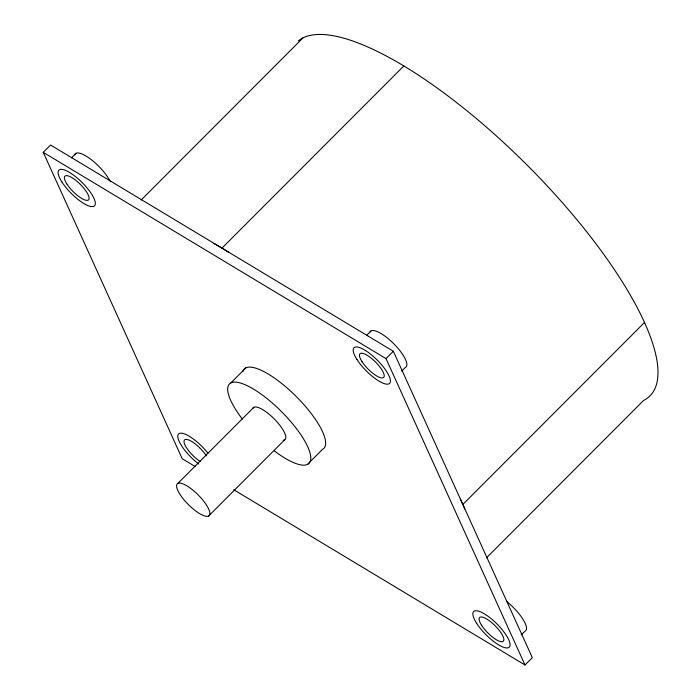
<?xml version="1.0" encoding="UTF-8"?>
<svg xmlns="http://www.w3.org/2000/svg" width="700" height="700" viewBox="0 0 700 700"><rect width="100%" height="100%" fill="white"/><g stroke="black" fill="none" stroke-linecap="round" stroke-linejoin="round"><path stroke-width="1.05" d="M195.335 466.629L182.227 458.736L43.242 152.346L50.575 145.005L393.348 351.269L532.332 657.659L525 665L233.73 489.729M71.47 157.85L76.011 153.3M141.146 200.016L302.899 37.984M221.961 248.132L403.734 66.045M230.912 382.848L245.814 367.92M177.888 483.394L253.864 407.277M366.564 335.422L371.105 330.873M208.574 516.049A22.514 6.878 45 0 0 191.179 488.793A22.514 6.878 45 0 0 179.935 494.314A22.514 6.878 45 0 0 208.574 516.049L284.559 439.933M525 665L386.015 358.61L393.348 351.269M307.51 464.363L322.42 449.426A56.201 17.176 45 0 0 295.181 395.465A56.201 17.176 45 0 0 242.926 371.368M401.625 371.175L405.414 367.377A25.174 7.691 45 0 0 393.216 343.21A25.174 7.691 45 0 0 369.81 332.412M462.84 504.464L644.613 322.368M486.421 557.891L643.554 400.488A249.953 76.37 45 0 0 539.394 177.643A249.953 76.37 45 0 0 298.358 40.836M521.281 634.944L525.07 631.155A25.174 7.691 45 0 0 506.424 601.3M43.242 152.346L386.015 358.61M213.929 243.425A249.953 76.37 45 0 1 228.865 252.385M460.381 499.214A249.953 76.37 45 0 1 464.826 508.961M200.296 461.571A16.756 5.119 45 0 1 185.124 445.314A16.756 5.119 45 0 1 190.041 440.571A16.756 5.119 45 0 1 206.29 455.787M198.686 463.986A25.174 7.691 45 0 1 178.439 434.14A25.174 7.691 45 0 1 207.847 453.058M242.252 418.95A56.201 17.176 45 0 1 245.114 384.738A56.201 17.176 45 0 1 307.974 447.291A56.201 17.176 45 0 1 274.33 450.879M252.709 408.66A22.514 6.878 45 0 1 275.03 419.711A22.514 6.878 45 0 1 283.194 440.239M74.716 154.84A25.174 7.691 45 0 1 90.396 158.979A25.174 7.691 45 0 1 110.04 181.125M476.63 623.306A25.174 7.691 45 0 0 508.646 647.605A25.174 7.691 45 0 0 489.195 617.129A25.174 7.691 45 0 0 476.63 623.306M61.88 181.965A25.174 7.691 45 0 0 93.896 206.255A25.174 7.691 45 0 0 74.454 175.787A25.174 7.691 45 0 0 61.88 181.965M356.974 359.537A25.174 7.691 45 0 0 388.999 383.828A25.174 7.691 45 0 0 369.547 353.36A25.174 7.691 45 0 0 356.974 359.537M66.859 183.977A16.756 5.119 45 0 0 88.165 200.148A16.756 5.119 45 0 0 75.215 179.874A16.756 5.119 45 0 0 66.859 183.977M361.953 361.55A16.756 5.119 45 0 0 383.259 377.72A16.756 5.119 45 0 0 370.317 357.446A16.756 5.119 45 0 0 361.953 361.55M481.6 625.327A16.756 5.119 45 0 0 502.906 641.497A16.756 5.119 45 0 0 489.965 621.215A16.756 5.119 45 0 0 481.6 625.327"/></g></svg>
